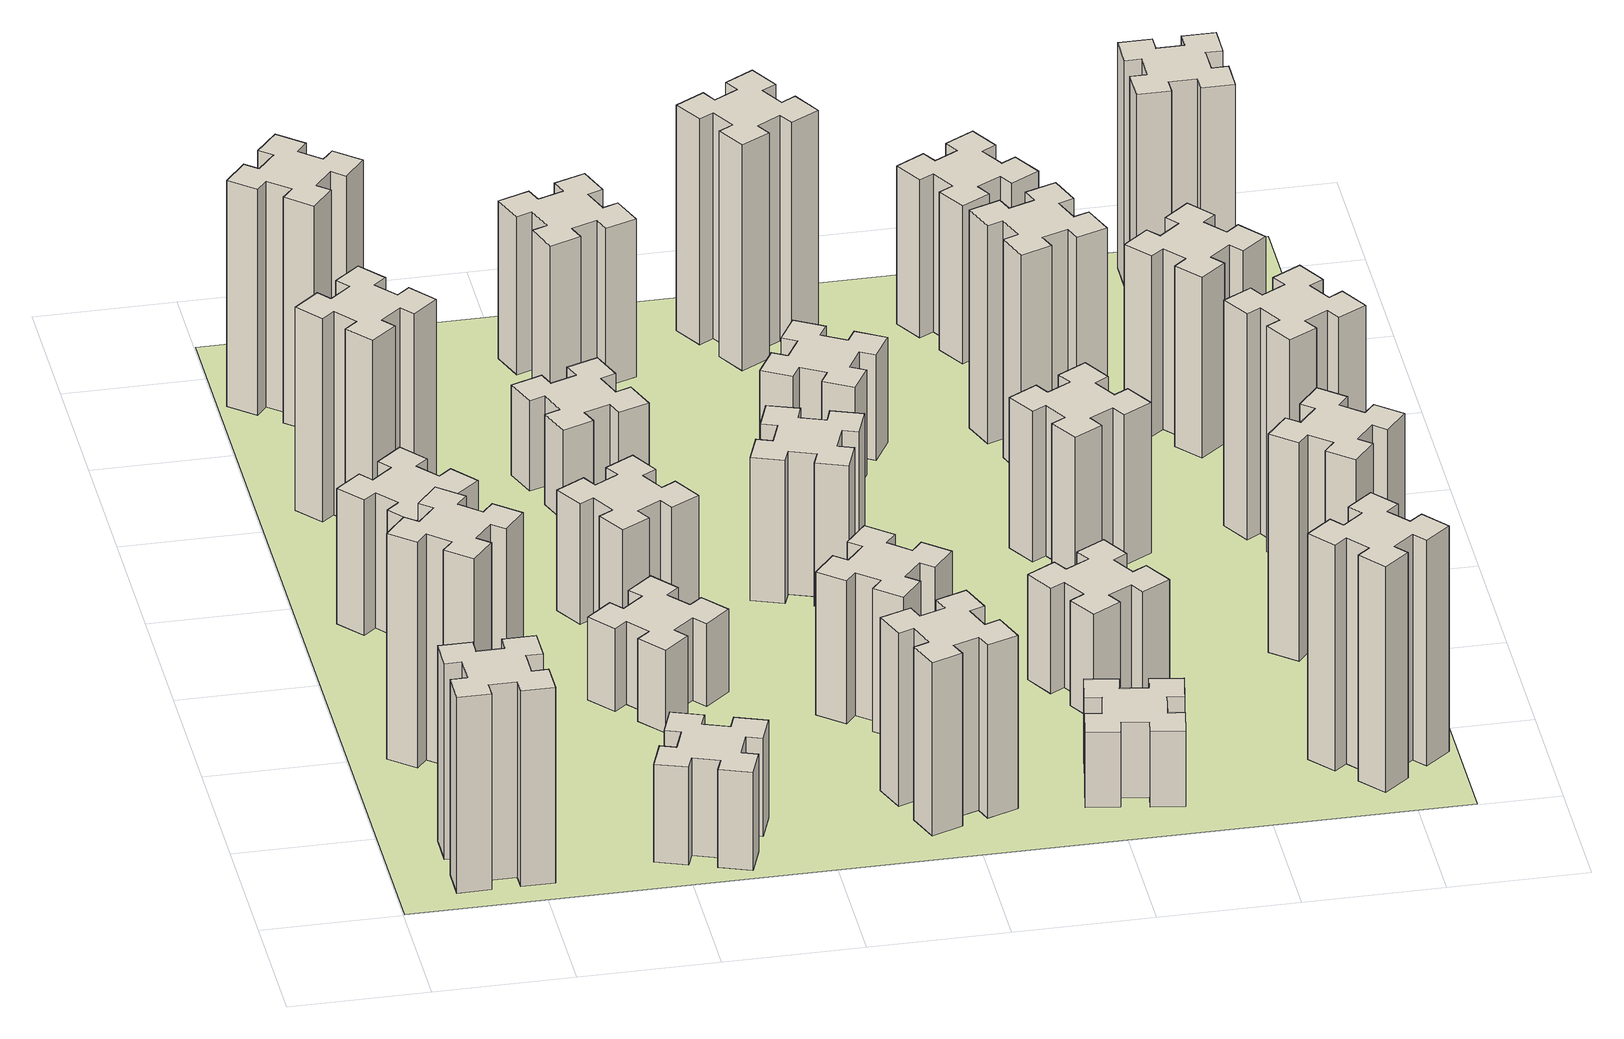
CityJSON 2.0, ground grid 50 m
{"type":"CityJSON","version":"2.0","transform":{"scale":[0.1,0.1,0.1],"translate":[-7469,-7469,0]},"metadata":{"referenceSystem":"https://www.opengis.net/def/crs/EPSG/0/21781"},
"CityObjects":{
"building1":{"type":"Building","attributes":{"class":"1000","function":"1000","usage":"1000","yearOfConstruction":2016,"roofType":"1000","measuredHeight":78,"storeysAboveGround":30,"storeysBelowGround":0},"geometry":[{"type":"Solid","lod":"1","boundaries":[[[[0,1,2,3,4,5,6,7,8,9,10,11,12,13,14,15,16,17,18,19]],[[17,16,20,21]],[[16,15,22,20]],[[15,14,23,22]],[[14,13,24,23]],[[13,12,25,24]],[[12,11,26,25]],[[11,10,27,26]],[[10,9,28,27]],[[9,8,29,28]],[[8,7,30,29]],[[7,6,31,30]],[[6,5,32,31]],[[5,4,33,32]],[[4,3,34,33]],[[3,2,35,34]],[[2,1,36,35]],[[1,0,37,36]],[[0,19,38,37]],[[19,18,39,38]],[[18,17,21,39]],[[24,25,26,27,28,29,30,31,32,33,34,35,36,37,38,39,21,20,22,23]]]]}]},
"building2":{"type":"Building","attributes":{"class":"1000","function":"1000","usage":"1000","yearOfConstruction":2016,"roofType":"1000","measuredHeight":90,"storeysAboveGround":30,"storeysBelowGround":0},"geometry":[{"type":"Solid","lod":"1","boundaries":[[[[40,41,42,43,44,45,46,47,48,49,50,51,52,53,54,55,56,57,58,59]],[[57,56,60,61]],[[56,55,62,60]],[[55,54,63,62]],[[54,53,64,63]],[[53,52,65,64]],[[52,51,66,65]],[[51,50,67,66]],[[50,49,68,67]],[[49,48,69,68]],[[48,47,70,69]],[[47,46,71,70]],[[46,45,72,71]],[[45,44,73,72]],[[44,43,74,73]],[[43,42,75,74]],[[42,41,76,75]],[[41,40,77,76]],[[40,59,78,77]],[[59,58,79,78]],[[58,57,61,79]],[[64,65,66,67,68,69,70,71,72,73,74,75,76,77,78,79,61,60,62,63]]]]}]},
"building3":{"type":"Building","attributes":{"class":"1000","function":"1000","usage":"1000","yearOfConstruction":2016,"roofType":"1000","measuredHeight":54,"storeysAboveGround":30,"storeysBelowGround":0},"geometry":[{"type":"Solid","lod":"1","boundaries":[[[[80,81,82,83,84,85,86,87,88,89,90,91,92,93,94,95,96,97,98,99]],[[97,96,100,101]],[[96,95,102,100]],[[95,94,103,102]],[[94,93,104,103]],[[93,92,105,104]],[[92,91,106,105]],[[91,90,107,106]],[[90,89,108,107]],[[89,88,109,108]],[[88,87,110,109]],[[87,86,111,110]],[[86,85,112,111]],[[85,84,113,112]],[[84,83,114,113]],[[83,82,115,114]],[[82,81,116,115]],[[81,80,117,116]],[[80,99,118,117]],[[99,98,119,118]],[[98,97,101,119]],[[104,105,106,107,108,109,110,111,112,113,114,115,116,117,118,119,101,100,102,103]]]]}]},
"building4":{"type":"Building","attributes":{"class":"1000","function":"1000","usage":"1000","yearOfConstruction":2016,"roofType":"1000","measuredHeight":81,"storeysAboveGround":30,"storeysBelowGround":0},"geometry":[{"type":"Solid","lod":"1","boundaries":[[[[120,121,122,123,124,125,126,127,128,129,130,131,132,133,134,135,136,137,138,139]],[[137,136,140,141]],[[136,135,142,140]],[[135,134,143,142]],[[134,133,144,143]],[[133,132,145,144]],[[132,131,146,145]],[[131,130,147,146]],[[130,129,148,147]],[[129,128,149,148]],[[128,127,150,149]],[[127,126,151,150]],[[126,125,152,151]],[[125,124,153,152]],[[124,123,154,153]],[[123,122,155,154]],[[122,121,156,155]],[[121,120,157,156]],[[120,139,158,157]],[[139,138,159,158]],[[138,137,141,159]],[[144,145,146,147,148,149,150,151,152,153,154,155,156,157,158,159,141,140,142,143]]]]}]},
"building5":{"type":"Building","attributes":{"class":"1000","function":"1000","usage":"1000","yearOfConstruction":2016,"roofType":"1000","measuredHeight":39,"storeysAboveGround":30,"storeysBelowGround":0},"geometry":[{"type":"Solid","lod":"1","boundaries":[[[[160,161,162,163,164,165,166,167,168,169,170,171,172,173,174,175,176,177,178,179]],[[177,176,180,181]],[[176,175,182,180]],[[175,174,183,182]],[[174,173,184,183]],[[173,172,185,184]],[[172,171,186,185]],[[171,170,187,186]],[[170,169,188,187]],[[169,168,189,188]],[[168,167,190,189]],[[167,166,191,190]],[[166,165,192,191]],[[165,164,193,192]],[[164,163,194,193]],[[163,162,195,194]],[[162,161,196,195]],[[161,160,197,196]],[[160,179,198,197]],[[179,178,199,198]],[[178,177,181,199]],[[184,185,186,187,188,189,190,191,192,193,194,195,196,197,198,199,181,180,182,183]]]]}]},
"building6":{"type":"Building","attributes":{"class":"1000","function":"1000","usage":"1000","yearOfConstruction":2016,"roofType":"1000","measuredHeight":90,"storeysAboveGround":30,"storeysBelowGround":0},"geometry":[{"type":"Solid","lod":"1","boundaries":[[[[200,201,202,203,204,205,206,207,208,209,210,211,212,213,214,215,216,217,218,219]],[[217,216,220,221]],[[216,215,222,220]],[[215,214,223,222]],[[214,213,224,223]],[[213,212,225,224]],[[212,211,226,225]],[[211,210,227,226]],[[210,209,228,227]],[[209,208,229,228]],[[208,207,230,229]],[[207,206,231,230]],[[206,205,232,231]],[[205,204,233,232]],[[204,203,234,233]],[[203,202,235,234]],[[202,201,236,235]],[[201,200,237,236]],[[200,219,238,237]],[[219,218,239,238]],[[218,217,221,239]],[[224,225,226,227,228,229,230,231,232,233,234,235,236,237,238,239,221,220,222,223]]]]}]},
"building7":{"type":"Building","attributes":{"class":"1000","function":"1000","usage":"1000","yearOfConstruction":2016,"roofType":"1000","measuredHeight":33,"storeysAboveGround":30,"storeysBelowGround":0},"geometry":[{"type":"Solid","lod":"1","boundaries":[[[[240,241,242,243,244,245,246,247,248,249,250,251,252,253,254,255,256,257,258,259]],[[257,256,260,261]],[[256,255,262,260]],[[255,254,263,262]],[[254,253,264,263]],[[253,252,265,264]],[[252,251,266,265]],[[251,250,267,266]],[[250,249,268,267]],[[249,248,269,268]],[[248,247,270,269]],[[247,246,271,270]],[[246,245,272,271]],[[245,244,273,272]],[[244,243,274,273]],[[243,242,275,274]],[[242,241,276,275]],[[241,240,277,276]],[[240,259,278,277]],[[259,258,279,278]],[[258,257,261,279]],[[264,265,266,267,268,269,270,271,272,273,274,275,276,277,278,279,261,260,262,263]]]]}]},
"building8":{"type":"Building","attributes":{"class":"1000","function":"1000","usage":"1000","yearOfConstruction":2016,"roofType":"1000","measuredHeight":48,"storeysAboveGround":30,"storeysBelowGround":0},"geometry":[{"type":"Solid","lod":"1","boundaries":[[[[280,281,282,283,284,285,286,287,288,289,290,291,292,293,294,295,296,297,298,299]],[[297,296,300,301]],[[296,295,302,300]],[[295,294,303,302]],[[294,293,304,303]],[[293,292,305,304]],[[292,291,306,305]],[[291,290,307,306]],[[290,289,308,307]],[[289,288,309,308]],[[288,287,310,309]],[[287,286,311,310]],[[286,285,312,311]],[[285,284,313,312]],[[284,283,314,313]],[[283,282,315,314]],[[282,281,316,315]],[[281,280,317,316]],[[280,299,318,317]],[[299,298,319,318]],[[298,297,301,319]],[[304,305,306,307,308,309,310,311,312,313,314,315,316,317,318,319,301,300,302,303]]]]}]},
"building9":{"type":"Building","attributes":{"class":"1000","function":"1000","usage":"1000","yearOfConstruction":2016,"roofType":"1000","measuredHeight":36,"storeysAboveGround":30,"storeysBelowGround":0},"geometry":[{"type":"Solid","lod":"1","boundaries":[[[[320,321,322,323,324,325,326,327,328,329,330,331,332,333,334,335,336,337,338,339]],[[337,336,340,341]],[[336,335,342,340]],[[335,334,343,342]],[[334,333,344,343]],[[333,332,345,344]],[[332,331,346,345]],[[331,330,347,346]],[[330,329,348,347]],[[329,328,349,348]],[[328,327,350,349]],[[327,326,351,350]],[[326,325,352,351]],[[325,324,353,352]],[[324,323,354,353]],[[323,322,355,354]],[[322,321,356,355]],[[321,320,357,356]],[[320,339,358,357]],[[339,338,359,358]],[[338,337,341,359]],[[344,345,346,347,348,349,350,351,352,353,354,355,356,357,358,359,341,340,342,343]]]]}]},
"building10":{"type":"Building","attributes":{"class":"1000","function":"1000","usage":"1000","yearOfConstruction":2016,"roofType":"1000","measuredHeight":69,"storeysAboveGround":30,"storeysBelowGround":0},"geometry":[{"type":"Solid","lod":"1","boundaries":[[[[360,361,362,363,364,365,366,367,368,369,370,371,372,373,374,375,376,377,378,379]],[[377,376,380,381]],[[376,375,382,380]],[[375,374,383,382]],[[374,373,384,383]],[[373,372,385,384]],[[372,371,386,385]],[[371,370,387,386]],[[370,369,388,387]],[[369,368,389,388]],[[368,367,390,389]],[[367,366,391,390]],[[366,365,392,391]],[[365,364,393,392]],[[364,363,394,393]],[[363,362,395,394]],[[362,361,396,395]],[[361,360,397,396]],[[360,379,398,397]],[[379,378,399,398]],[[378,377,381,399]],[[384,385,386,387,388,389,390,391,392,393,394,395,396,397,398,399,381,380,382,383]]]]}]},
"building11":{"type":"Building","attributes":{"class":"1000","function":"1000","usage":"1000","yearOfConstruction":2016,"roofType":"1000","measuredHeight":57,"storeysAboveGround":30,"storeysBelowGround":0},"geometry":[{"type":"Solid","lod":"1","boundaries":[[[[400,401,402,403,404,405,406,407,408,409,410,411,412,413,414,415,416,417,418,419]],[[417,416,420,421]],[[416,415,422,420]],[[415,414,423,422]],[[414,413,424,423]],[[413,412,425,424]],[[412,411,426,425]],[[411,410,427,426]],[[410,409,428,427]],[[409,408,429,428]],[[408,407,430,429]],[[407,406,431,430]],[[406,405,432,431]],[[405,404,433,432]],[[404,403,434,433]],[[403,402,435,434]],[[402,401,436,435]],[[401,400,437,436]],[[400,419,438,437]],[[419,418,439,438]],[[418,417,421,439]],[[424,425,426,427,428,429,430,431,432,433,434,435,436,437,438,439,421,420,422,423]]]]}]},
"building12":{"type":"Building","attributes":{"class":"1000","function":"1000","usage":"1000","yearOfConstruction":2016,"roofType":"1000","measuredHeight":63,"storeysAboveGround":30,"storeysBelowGround":0},"geometry":[{"type":"Solid","lod":"1","boundaries":[[[[440,441,442,443,444,445,446,447,448,449,450,451,452,453,454,455,456,457,458,459]],[[457,456,460,461]],[[456,455,462,460]],[[455,454,463,462]],[[454,453,464,463]],[[453,452,465,464]],[[452,451,466,465]],[[451,450,467,466]],[[450,449,468,467]],[[449,448,469,468]],[[448,447,470,469]],[[447,446,471,470]],[[446,445,472,471]],[[445,444,473,472]],[[444,443,474,473]],[[443,442,475,474]],[[442,441,476,475]],[[441,440,477,476]],[[440,459,478,477]],[[459,458,479,478]],[[458,457,461,479]],[[464,465,466,467,468,469,470,471,472,473,474,475,476,477,478,479,461,460,462,463]]]]}]},
"building13":{"type":"Building","attributes":{"class":"1000","function":"1000","usage":"1000","yearOfConstruction":2016,"roofType":"1000","measuredHeight":57,"storeysAboveGround":30,"storeysBelowGround":0},"geometry":[{"type":"Solid","lod":"1","boundaries":[[[[480,481,482,483,484,485,486,487,488,489,490,491,492,493,494,495,496,497,498,499]],[[497,496,500,501]],[[496,495,502,500]],[[495,494,503,502]],[[494,493,504,503]],[[493,492,505,504]],[[492,491,506,505]],[[491,490,507,506]],[[490,489,508,507]],[[489,488,509,508]],[[488,487,510,509]],[[487,486,511,510]],[[486,485,512,511]],[[485,484,513,512]],[[484,483,514,513]],[[483,482,515,514]],[[482,481,516,515]],[[481,480,517,516]],[[480,499,518,517]],[[499,498,519,518]],[[498,497,501,519]],[[504,505,506,507,508,509,510,511,512,513,514,515,516,517,518,519,501,500,502,503]]]]}]},
"building14":{"type":"Building","attributes":{"class":"1000","function":"1000","usage":"1000","yearOfConstruction":2016,"roofType":"1000","measuredHeight":30,"storeysAboveGround":30,"storeysBelowGround":0},"geometry":[{"type":"Solid","lod":"1","boundaries":[[[[520,521,522,523,524,525,526,527,528,529,530,531,532,533,534,535,536,537,538,539]],[[537,536,540,541]],[[536,535,542,540]],[[535,534,543,542]],[[534,533,544,543]],[[533,532,545,544]],[[532,531,546,545]],[[531,530,547,546]],[[530,529,548,547]],[[529,528,549,548]],[[528,527,550,549]],[[527,526,551,550]],[[526,525,552,551]],[[525,524,553,552]],[[524,523,554,553]],[[523,522,555,554]],[[522,521,556,555]],[[521,520,557,556]],[[520,539,558,557]],[[539,538,559,558]],[[538,537,541,559]],[[544,545,546,547,548,549,550,551,552,553,554,555,556,557,558,559,541,540,542,543]]]]}]},
"building15":{"type":"Building","attributes":{"class":"1000","function":"1000","usage":"1000","yearOfConstruction":2016,"roofType":"1000","measuredHeight":42,"storeysAboveGround":30,"storeysBelowGround":0},"geometry":[{"type":"Solid","lod":"1","boundaries":[[[[560,561,562,563,564,565,566,567,568,569,570,571,572,573,574,575,576,577,578,579]],[[577,576,580,581]],[[576,575,582,580]],[[575,574,583,582]],[[574,573,584,583]],[[573,572,585,584]],[[572,571,586,585]],[[571,570,587,586]],[[570,569,588,587]],[[569,568,589,588]],[[568,567,590,589]],[[567,566,591,590]],[[566,565,592,591]],[[565,564,593,592]],[[564,563,594,593]],[[563,562,595,594]],[[562,561,596,595]],[[561,560,597,596]],[[560,579,598,597]],[[579,578,599,598]],[[578,577,581,599]],[[584,585,586,587,588,589,590,591,592,593,594,595,596,597,598,599,581,580,582,583]]]]}]},
"building16":{"type":"Building","attributes":{"class":"1000","function":"1000","usage":"1000","yearOfConstruction":2016,"roofType":"1000","measuredHeight":90,"storeysAboveGround":30,"storeysBelowGround":0},"geometry":[{"type":"Solid","lod":"1","boundaries":[[[[600,601,602,603,604,605,606,607,608,609,610,611,612,613,614,615,616,617,618,619]],[[617,616,620,621]],[[616,615,622,620]],[[615,614,623,622]],[[614,613,624,623]],[[613,612,625,624]],[[612,611,626,625]],[[611,610,627,626]],[[610,609,628,627]],[[609,608,629,628]],[[608,607,630,629]],[[607,606,631,630]],[[606,605,632,631]],[[605,604,633,632]],[[604,603,634,633]],[[603,602,635,634]],[[602,601,636,635]],[[601,600,637,636]],[[600,619,638,637]],[[619,618,639,638]],[[618,617,621,639]],[[624,625,626,627,628,629,630,631,632,633,634,635,636,637,638,639,621,620,622,623]]]]}]},
"building17":{"type":"Building","attributes":{"class":"1000","function":"1000","usage":"1000","yearOfConstruction":2016,"roofType":"1000","measuredHeight":42,"storeysAboveGround":30,"storeysBelowGround":0},"geometry":[{"type":"Solid","lod":"1","boundaries":[[[[640,641,642,643,644,645,646,647,648,649,650,651,652,653,654,655,656,657,658,659]],[[657,656,660,661]],[[656,655,662,660]],[[655,654,663,662]],[[654,653,664,663]],[[653,652,665,664]],[[652,651,666,665]],[[651,650,667,666]],[[650,649,668,667]],[[649,648,669,668]],[[648,647,670,669]],[[647,646,671,670]],[[646,645,672,671]],[[645,644,673,672]],[[644,643,674,673]],[[643,642,675,674]],[[642,641,676,675]],[[641,640,677,676]],[[640,659,678,677]],[[659,658,679,678]],[[658,657,661,679]],[[664,665,666,667,668,669,670,671,672,673,674,675,676,677,678,679,661,660,662,663]]]]}]},
"building18":{"type":"Building","attributes":{"class":"1000","function":"1000","usage":"1000","yearOfConstruction":2016,"roofType":"1000","measuredHeight":60,"storeysAboveGround":30,"storeysBelowGround":0},"geometry":[{"type":"Solid","lod":"1","boundaries":[[[[680,681,682,683,684,685,686,687,688,689,690,691,692,693,694,695,696,697,698,699]],[[697,696,700,701]],[[696,695,702,700]],[[695,694,703,702]],[[694,693,704,703]],[[693,692,705,704]],[[692,691,706,705]],[[691,690,707,706]],[[690,689,708,707]],[[689,688,709,708]],[[688,687,710,709]],[[687,686,711,710]],[[686,685,712,711]],[[685,684,713,712]],[[684,683,714,713]],[[683,682,715,714]],[[682,681,716,715]],[[681,680,717,716]],[[680,699,718,717]],[[699,698,719,718]],[[698,697,701,719]],[[704,705,706,707,708,709,710,711,712,713,714,715,716,717,718,719,701,700,702,703]]]]}]},
"building19":{"type":"Building","attributes":{"class":"1000","function":"1000","usage":"1000","yearOfConstruction":2016,"roofType":"1000","measuredHeight":87,"storeysAboveGround":30,"storeysBelowGround":0},"geometry":[{"type":"Solid","lod":"1","boundaries":[[[[720,721,722,723,724,725,726,727,728,729,730,731,732,733,734,735,736,737,738,739]],[[737,736,740,741]],[[736,735,742,740]],[[735,734,743,742]],[[734,733,744,743]],[[733,732,745,744]],[[732,731,746,745]],[[731,730,747,746]],[[730,729,748,747]],[[729,728,749,748]],[[728,727,750,749]],[[727,726,751,750]],[[726,725,752,751]],[[725,724,753,752]],[[724,723,754,753]],[[723,722,755,754]],[[722,721,756,755]],[[721,720,757,756]],[[720,739,758,757]],[[739,738,759,758]],[[738,737,741,759]],[[744,745,746,747,748,749,750,751,752,753,754,755,756,757,758,759,741,740,742,743]]]]}]},
"building20":{"type":"Building","attributes":{"class":"1000","function":"1000","usage":"1000","yearOfConstruction":2016,"roofType":"1000","measuredHeight":90,"storeysAboveGround":30,"storeysBelowGround":0},"geometry":[{"type":"Solid","lod":"1","boundaries":[[[[760,761,762,763,764,765,766,767,768,769,770,771,772,773,774,775,776,777,778,779]],[[777,776,780,781]],[[776,775,782,780]],[[775,774,783,782]],[[774,773,784,783]],[[773,772,785,784]],[[772,771,786,785]],[[771,770,787,786]],[[770,769,788,787]],[[769,768,789,788]],[[768,767,790,789]],[[767,766,791,790]],[[766,765,792,791]],[[765,764,793,792]],[[764,763,794,793]],[[763,762,795,794]],[[762,761,796,795]],[[761,760,797,796]],[[760,779,798,797]],[[779,778,799,798]],[[778,777,781,799]],[[784,785,786,787,788,789,790,791,792,793,794,795,796,797,798,799,781,780,782,783]]]]}]},
"building21":{"type":"Building","attributes":{"class":"1000","function":"1000","usage":"1000","yearOfConstruction":2016,"roofType":"1000","measuredHeight":63,"storeysAboveGround":30,"storeysBelowGround":0},"geometry":[{"type":"Solid","lod":"1","boundaries":[[[[800,801,802,803,804,805,806,807,808,809,810,811,812,813,814,815,816,817,818,819]],[[817,816,820,821]],[[816,815,822,820]],[[815,814,823,822]],[[814,813,824,823]],[[813,812,825,824]],[[812,811,826,825]],[[811,810,827,826]],[[810,809,828,827]],[[809,808,829,828]],[[808,807,830,829]],[[807,806,831,830]],[[806,805,832,831]],[[805,804,833,832]],[[804,803,834,833]],[[803,802,835,834]],[[802,801,836,835]],[[801,800,837,836]],[[800,819,838,837]],[[819,818,839,838]],[[818,817,821,839]],[[824,825,826,827,828,829,830,831,832,833,834,835,836,837,838,839,821,820,822,823]]]]}]},
"building22":{"type":"Building","attributes":{"class":"1000","function":"1000","usage":"1000","yearOfConstruction":2016,"roofType":"1000","measuredHeight":87,"storeysAboveGround":30,"storeysBelowGround":0},"geometry":[{"type":"Solid","lod":"1","boundaries":[[[[840,841,842,843,844,845,846,847,848,849,850,851,852,853,854,855,856,857,858,859]],[[857,856,860,861]],[[856,855,862,860]],[[855,854,863,862]],[[854,853,864,863]],[[853,852,865,864]],[[852,851,866,865]],[[851,850,867,866]],[[850,849,868,867]],[[849,848,869,868]],[[848,847,870,869]],[[847,846,871,870]],[[846,845,872,871]],[[845,844,873,872]],[[844,843,874,873]],[[843,842,875,874]],[[842,841,876,875]],[[841,840,877,876]],[[840,859,878,877]],[[859,858,879,878]],[[858,857,861,879]],[[864,865,866,867,868,869,870,871,872,873,874,875,876,877,878,879,861,860,862,863]]]]}]},
"building23":{"type":"Building","attributes":{"class":"1000","function":"1000","usage":"1000","yearOfConstruction":2016,"roofType":"1000","measuredHeight":90,"storeysAboveGround":30,"storeysBelowGround":0},"geometry":[{"type":"Solid","lod":"1","boundaries":[[[[880,881,882,883,884,885,886,887,888,889,890,891,892,893,894,895,896,897,898,899]],[[897,896,900,901]],[[896,895,902,900]],[[895,894,903,902]],[[894,893,904,903]],[[893,892,905,904]],[[892,891,906,905]],[[891,890,907,906]],[[890,889,908,907]],[[889,888,909,908]],[[888,887,910,909]],[[887,886,911,910]],[[886,885,912,911]],[[885,884,913,912]],[[884,883,914,913]],[[883,882,915,914]],[[882,881,916,915]],[[881,880,917,916]],[[880,899,918,917]],[[899,898,919,918]],[[898,897,901,919]],[[904,905,906,907,908,909,910,911,912,913,914,915,916,917,918,919,901,900,902,903]]]]}]},
"building24":{"type":"Building","attributes":{"class":"1000","function":"1000","usage":"1000","yearOfConstruction":2016,"roofType":"1000","measuredHeight":72,"storeysAboveGround":30,"storeysBelowGround":0},"geometry":[{"type":"Solid","lod":"1","boundaries":[[[[920,921,922,923,924,925,926,927,928,929,930,931,932,933,934,935,936,937,938,939]],[[937,936,940,941]],[[936,935,942,940]],[[935,934,943,942]],[[934,933,944,943]],[[933,932,945,944]],[[932,931,946,945]],[[931,930,947,946]],[[930,929,948,947]],[[929,928,949,948]],[[928,927,950,949]],[[927,926,951,950]],[[926,925,952,951]],[[925,924,953,952]],[[924,923,954,953]],[[923,922,955,954]],[[922,921,956,955]],[[921,920,957,956]],[[920,939,958,957]],[[939,938,959,958]],[[938,937,941,959]],[[944,945,946,947,948,949,950,951,952,953,954,955,956,957,958,959,941,940,942,943]]]]}]},
"building25":{"type":"Building","attributes":{"class":"1000","function":"1000","usage":"1000","yearOfConstruction":2016,"roofType":"1000","measuredHeight":90,"storeysAboveGround":30,"storeysBelowGround":0},"geometry":[{"type":"Solid","lod":"1","boundaries":[[[[960,961,962,963,964,965,966,967,968,969,970,971,972,973,974,975,976,977,978,979]],[[977,976,980,981]],[[976,975,982,980]],[[975,974,983,982]],[[974,973,984,983]],[[973,972,985,984]],[[972,971,986,985]],[[971,970,987,986]],[[970,969,988,987]],[[969,968,989,988]],[[968,967,990,989]],[[967,966,991,990]],[[966,965,992,991]],[[965,964,993,992]],[[964,963,994,993]],[[963,962,995,994]],[[962,961,996,995]],[[961,960,997,996]],[[960,979,998,997]],[[979,978,999,998]],[[978,977,981,999]],[[984,985,986,987,988,989,990,991,992,993,994,995,996,997,998,999,981,980,982,983]]]]}]},
"landuse1":{"type":"LandUse","attributes":{"name":"plot1","function":"1010"},"geometry":[{"type":"MultiSurface","lod":"1","boundaries":[[[1000,1001,1002,1003]]]}]}
},
"vertices":[
[265,325,0],[265,225,0],[205,225,0],[205,105,0],[325,105,0],[325,165,0],[425,165,0],[425,105,0],[545,105,0],[545,225,0],[485,225,0],[485,325,0],[545,325,0],[545,445,0],[425,445,0],[425,385,0],[325,385,0],[325,445,0],[205,445,0],[205,325,0],[325,385,780],[325,445,780],[425,385,780],[425,445,780],[545,445,780],[545,325,780],[485,325,780],[485,225,780],[545,225,780],[545,105,780],[425,105,780],[425,165,780],[325,165,780],[325,105,780],[205,105,780],[205,225,780],[265,225,780],[265,325,780],[205,325,780],[205,445,780],
[484,1067,0],[408,1132,0],[446,1178,0],[354,1255,0],[277,1163,0],[323,1124,0],[259,1048,0],[213,1086,0],[136,994,0],[228,917,0],[266,963,0],[343,899,0],[304,853,0],[396,776,0],[473,868,0],[427,906,0],[492,983,0],[538,944,0],[615,1036,0],[523,1113,0],[492,983,900],[538,944,900],[427,906,900],[473,868,900],[396,776,900],[304,853,900],[343,899,900],[266,963,900],[228,917,900],[136,994,900],[213,1086,900],[259,1048,900],[323,1124,900],[277,1163,900],[354,1255,900],[446,1178,900],[408,1132,900],[484,1067,900],[523,1113,900],[615,1036,900],
[492,1888,0],[427,1964,0],[473,2003,0],[396,2095,0],[304,2018,0],[343,1972,0],[266,1907,0],[228,1953,0],[136,1876,0],[213,1784,0],[259,1823,0],[323,1746,0],[277,1708,0],[354,1616,0],[446,1693,0],[408,1739,0],[484,1803,0],[523,1757,0],[615,1834,0],[538,1926,0],[484,1803,540],[523,1757,540],[408,1739,540],[446,1693,540],[354,1616,540],[277,1708,540],[323,1746,540],[259,1823,540],[213,1784,540],[136,1876,540],[228,1953,540],[266,1907,540],[343,1972,540],[304,2018,540],[396,2095,540],[473,2003,540],[427,1964,540],[492,1888,540],[538,1926,540],[615,1834,540],
[343,2712,0],[266,2647,0],[228,2693,0],[136,2616,0],[213,2524,0],[259,2563,0],[323,2486,0],[277,2448,0],[354,2356,0],[446,2433,0],[408,2479,0],[484,2543,0],[523,2497,0],[615,2574,0],[538,2666,0],[492,2628,0],[427,2704,0],[473,2743,0],[396,2835,0],[304,2758,0],[427,2704,810],[473,2743,810],[492,2628,810],[538,2666,810],[615,2574,810],[523,2497,810],[484,2543,810],[408,2479,810],[446,2433,810],[354,2356,810],[277,2448,810],[323,2486,810],[259,2563,810],[213,2524,810],[136,2616,810],[228,2693,810],[266,2647,810],[343,2712,810],[304,2758,810],[396,2835,810],
[1029,360,0],[995,266,0],[939,287,0],[897,174,0],[1010,133,0],[1031,189,0],[1125,155,0],[1104,99,0],[1217,57,0],[1258,170,0],[1202,191,0],[1236,285,0],[1292,264,0],[1333,377,0],[1220,418,0],[1200,362,0],[1106,396,0],[1127,452,0],[1014,493,0],[973,380,0],[1106,396,390],[1127,452,390],[1200,362,390],[1220,418,390],[1333,377,390],[1292,264,390],[1236,285,390],[1202,191,390],[1258,170,390],[1217,57,390],[1104,99,390],[1125,155,390],[1031,189,390],[1010,133,390],[897,174,390],[939,287,390],[995,266,390],[1029,360,390],[973,380,390],[1014,493,390],
[384,3387,0],[308,3452,0],[346,3498,0],[254,3575,0],[177,3483,0],[223,3444,0],[159,3368,0],[113,3406,0],[36,3314,0],[128,3237,0],[166,3283,0],[243,3219,0],[204,3173,0],[296,3096,0],[373,3188,0],[327,3226,0],[392,3303,0],[438,3264,0],[515,3356,0],[423,3433,0],[392,3303,900],[438,3264,900],[327,3226,900],[373,3188,900],[296,3096,900],[204,3173,900],[243,3219,900],[166,3283,900],[128,3237,900],[36,3314,900],[113,3406,900],[159,3368,900],[223,3444,900],[177,3483,900],[254,3575,900],[346,3498,900],[308,3452,900],[384,3387,900],[423,3433,900],[515,3356,900],
[1083,1332,0],[1006,1267,0],[968,1313,0],[876,1236,0],[953,1144,0],[999,1183,0],[1063,1106,0],[1017,1068,0],[1094,976,0],[1186,1053,0],[1148,1099,0],[1224,1163,0],[1263,1117,0],[1355,1194,0],[1278,1286,0],[1232,1248,0],[1167,1324,0],[1213,1363,0],[1136,1455,0],[1044,1378,0],[1167,1324,330],[1213,1363,330],[1232,1248,330],[1278,1286,330],[1355,1194,330],[1263,1117,330],[1224,1163,330],[1148,1099,330],[1186,1053,330],[1094,976,330],[1017,1068,330],[1063,1106,330],[999,1183,330],[953,1144,330],[876,1236,330],[968,1313,330],[1006,1267,330],[1083,1332,330],[1044,1378,330],[1136,1455,330],
[995,1744,0],[1045,1657,0],[993,1627,0],[1053,1523,0],[1157,1583,0],[1127,1635,0],[1214,1685,0],[1244,1633,0],[1348,1693,0],[1288,1797,0],[1236,1767,0],[1186,1854,0],[1238,1884,0],[1178,1988,0],[1074,1928,0],[1104,1876,0],[1017,1826,0],[987,1878,0],[883,1818,0],[943,1714,0],[1017,1826,480],[987,1878,480],[1104,1876,480],[1074,1928,480],[1178,1988,480],[1238,1884,480],[1186,1854,480],[1236,1767,480],[1288,1797,480],[1348,1693,480],[1244,1633,480],[1214,1685,480],[1127,1635,480],[1157,1583,480],[1053,1523,480],[993,1627,480],[1045,1657,480],[995,1744,480],[943,1714,480],[883,1818,480],
[1125,2716,0],[1031,2682,0],[1010,2738,0],[897,2697,0],[939,2584,0],[995,2605,0],[1029,2511,0],[973,2490,0],[1014,2377,0],[1127,2419,0],[1106,2475,0],[1200,2509,0],[1220,2453,0],[1333,2494,0],[1292,2607,0],[1236,2586,0],[1202,2680,0],[1258,2700,0],[1217,2813,0],[1104,2772,0],[1202,2680,360],[1258,2700,360],[1236,2586,360],[1292,2607,360],[1333,2494,360],[1220,2453,360],[1200,2509,360],[1106,2475,360],[1127,2419,360],[1014,2377,360],[973,2490,360],[1029,2511,360],[995,2605,360],[939,2584,360],[897,2697,360],[1010,2738,360],[1031,2682,360],[1125,2716,360],[1104,2772,360],[1217,2813,360],
[1965,496,0],[1871,462,0],[1850,518,0],[1737,477,0],[1779,364,0],[1835,385,0],[1869,291,0],[1813,270,0],[1854,157,0],[1967,199,0],[1946,255,0],[2040,289,0],[2060,233,0],[2173,274,0],[2132,387,0],[2076,366,0],[2042,460,0],[2098,480,0],[2057,593,0],[1944,552,0],[2042,460,690],[2098,480,690],[2076,366,690],[2132,387,690],[2173,274,690],[2060,233,690],[2040,289,690],[1946,255,690],[1967,199,690],[1854,157,690],[1813,270,690],[1869,291,690],[1835,385,690],[1779,364,690],[1737,477,690],[1850,518,690],[1871,462,690],[1965,496,690],[1944,552,690],[2057,593,690],
[1803,1124,0],[1739,1048,0],[1693,1086,0],[1616,994,0],[1708,917,0],[1746,963,0],[1823,899,0],[1784,853,0],[1876,776,0],[1953,868,0],[1907,906,0],[1972,983,0],[2018,944,0],[2095,1036,0],[2003,1113,0],[1964,1067,0],[1888,1132,0],[1926,1178,0],[1834,1255,0],[1757,1163,0],[1888,1132,570],[1926,1178,570],[1964,1067,570],[2003,1113,570],[2095,1036,570],[2018,944,570],[1972,983,570],[1907,906,570],[1953,868,570],[1876,776,570],[1784,853,570],[1823,899,570],[1746,963,570],[1708,917,570],[1616,994,570],[1693,1086,570],[1739,1048,570],[1803,1124,570],[1757,1163,570],[1834,1255,570],
[1225,3456,0],[1131,3422,0],[1110,3478,0],[997,3437,0],[1039,3324,0],[1095,3345,0],[1129,3251,0],[1073,3230,0],[1114,3117,0],[1227,3159,0],[1206,3215,0],[1300,3249,0],[1320,3193,0],[1433,3234,0],[1392,3347,0],[1336,3326,0],[1302,3420,0],[1358,3440,0],[1317,3553,0],[1204,3512,0],[1302,3420,630],[1358,3440,630],[1336,3326,630],[1392,3347,630],[1433,3234,630],[1320,3193,630],[1300,3249,630],[1206,3215,630],[1227,3159,630],[1114,3117,630],[1073,3230,630],[1129,3251,630],[1095,3345,630],[1039,3324,630],[997,3437,630],[1110,3478,630],[1131,3422,630],[1225,3456,630],[1204,3512,630],[1317,3553,630],
[1842,1771,0],[1876,1865,0],[1932,1844,0],[1973,1957,0],[1860,1998,0],[1840,1942,0],[1746,1976,0],[1767,2032,0],[1654,2073,0],[1613,1960,0],[1669,1940,0],[1635,1846,0],[1579,1867,0],[1537,1754,0],[1650,1713,0],[1671,1769,0],[1765,1735,0],[1744,1679,0],[1857,1637,0],[1898,1750,0],[1765,1735,570],[1744,1679,570],[1671,1769,570],[1650,1713,570],[1537,1754,570],[1579,1867,570],[1635,1846,570],[1669,1940,570],[1613,1960,570],[1654,2073,570],[1767,2032,570],[1746,1976,570],[1840,1942,570],[1860,1998,570],[1973,1957,570],[1932,1844,570],[1876,1865,570],[1842,1771,570],[1898,1750,570],[1857,1637,570],
[2496,444,0],[2478,345,0],[2419,356,0],[2398,237,0],[2517,217,0],[2527,276,0],[2625,258,0],[2615,199,0],[2733,178,0],[2754,297,0],[2695,307,0],[2712,405,0],[2771,395,0],[2792,513,0],[2674,534,0],[2664,475,0],[2565,492,0],[2576,551,0],[2457,572,0],[2437,454,0],[2565,492,300],[2576,551,300],[2664,475,300],[2674,534,300],[2792,513,300],[2771,395,300],[2712,405,300],[2695,307,300],[2754,297,300],[2733,178,300],[2615,199,300],[2625,258,300],[2527,276,300],[2517,217,300],[2398,237,300],[2419,356,300],[2478,345,300],[2496,444,300],[2437,454,300],[2457,572,300],
[2026,2497,0],[2076,2584,0],[2128,2554,0],[2188,2658,0],[2084,2718,0],[2054,2666,0],[1967,2716,0],[1997,2768,0],[1893,2828,0],[1833,2724,0],[1885,2694,0],[1835,2607,0],[1783,2637,0],[1723,2533,0],[1827,2473,0],[1857,2525,0],[1944,2475,0],[1914,2423,0],[2018,2363,0],[2078,2467,0],[1944,2475,420],[1914,2423,420],[1857,2525,420],[1827,2473,420],[1723,2533,420],[1783,2637,420],[1835,2607,420],[1885,2694,420],[1833,2724,420],[1893,2828,420],[1997,2768,420],[1967,2716,420],[2054,2666,420],[2084,2718,420],[2188,2658,420],[2128,2554,420],[2076,2584,420],[2026,2497,420],[2078,2467,420],[2018,2363,420],
[1844,3556,0],[1757,3506,0],[1727,3558,0],[1623,3498,0],[1683,3394,0],[1735,3424,0],[1785,3337,0],[1733,3307,0],[1793,3203,0],[1897,3263,0],[1867,3315,0],[1954,3365,0],[1984,3313,0],[2088,3373,0],[2028,3477,0],[1976,3447,0],[1926,3534,0],[1978,3564,0],[1918,3668,0],[1814,3608,0],[1926,3534,900],[1978,3564,900],[1976,3447,900],[2028,3477,900],[2088,3373,900],[1984,3313,900],[1954,3365,900],[1867,3315,900],[1897,3263,900],[1793,3203,900],[1733,3307,900],[1785,3337,900],[1735,3424,900],[1683,3394,900],[1623,3498,900],[1727,3558,900],[1757,3506,900],[1844,3556,900],[1814,3608,900],[1918,3668,900],
[2716,1027,0],[2666,1114,0],[2718,1144,0],[2658,1248,0],[2554,1188,0],[2584,1136,0],[2497,1086,0],[2467,1138,0],[2363,1078,0],[2423,974,0],[2475,1004,0],[2525,917,0],[2473,887,0],[2533,783,0],[2637,843,0],[2607,895,0],[2694,945,0],[2724,893,0],[2828,953,0],[2768,1057,0],[2694,945,420],[2724,893,420],[2607,895,420],[2637,843,420],[2533,783,420],[2473,887,420],[2525,917,420],[2475,1004,420],[2423,974,420],[2363,1078,420],[2467,1138,420],[2497,1086,420],[2584,1136,420],[2554,1188,420],[2658,1248,420],[2718,1144,420],[2666,1114,420],[2716,1027,420],[2768,1057,420],[2828,953,420],
[2816,1867,0],[2766,1954,0],[2818,1984,0],[2758,2088,0],[2654,2028,0],[2684,1976,0],[2597,1926,0],[2567,1978,0],[2463,1918,0],[2523,1814,0],[2575,1844,0],[2625,1757,0],[2573,1727,0],[2633,1623,0],[2737,1683,0],[2707,1735,0],[2794,1785,0],[2824,1733,0],[2928,1793,0],[2868,1897,0],[2794,1785,600],[2824,1733,600],[2707,1735,600],[2737,1683,600],[2633,1623,600],[2573,1727,600],[2625,1757,600],[2575,1844,600],[2523,1814,600],[2463,1918,600],[2567,1978,600],[2597,1926,600],[2684,1976,600],[2654,2028,600],[2758,2088,600],[2818,1984,600],[2766,1954,600],[2816,1867,600],[2868,1897,600],[2928,1793,600],
[2686,2475,0],[2780,2509,0],[2800,2453,0],[2913,2494,0],[2872,2607,0],[2816,2586,0],[2782,2680,0],[2838,2700,0],[2797,2813,0],[2684,2772,0],[2705,2716,0],[2611,2682,0],[2590,2738,0],[2477,2697,0],[2519,2584,0],[2575,2605,0],[2609,2511,0],[2553,2490,0],[2594,2377,0],[2707,2419,0],[2609,2511,870],[2553,2490,870],[2575,2605,870],[2519,2584,870],[2477,2697,870],[2590,2738,870],[2611,2682,870],[2705,2716,870],[2684,2772,870],[2797,2813,870],[2838,2700,870],[2782,2680,870],[2816,2586,870],[2872,2607,870],[2913,2494,870],[2800,2453,870],[2780,2509,870],[2686,2475,870],[2707,2419,870],[2594,2377,870],
[3468,259,0],[3544,323,0],[3583,277,0],[3675,354,0],[3598,446,0],[3552,408,0],[3487,484,0],[3533,523,0],[3456,615,0],[3364,538,0],[3403,492,0],[3326,427,0],[3288,473,0],[3196,396,0],[3273,304,0],[3319,343,0],[3383,266,0],[3337,228,0],[3414,136,0],[3506,213,0],[3383,266,900],[3337,228,900],[3319,343,900],[3273,304,900],[3196,396,900],[3288,473,900],[3326,427,900],[3403,492,900],[3364,538,900],[3456,615,900],[3533,523,900],[3487,484,900],[3552,408,900],[3598,446,900],[3675,354,900],[3583,277,900],[3544,323,900],[3468,259,900],[3506,213,900],[3414,136,900],
[2716,3347,0],[2666,3434,0],[2718,3464,0],[2658,3568,0],[2554,3508,0],[2584,3456,0],[2497,3406,0],[2467,3458,0],[2363,3398,0],[2423,3294,0],[2475,3324,0],[2525,3237,0],[2473,3207,0],[2533,3103,0],[2637,3163,0],[2607,3215,0],[2694,3265,0],[2724,3213,0],[2828,3273,0],[2768,3377,0],[2694,3265,630],[2724,3213,630],[2607,3215,630],[2637,3163,630],[2533,3103,630],[2473,3207,630],[2525,3237,630],[2475,3324,630],[2423,3294,630],[2363,3398,630],[2467,3458,630],[2497,3406,630],[2584,3456,630],[2554,3508,630],[2658,3568,630],[2718,3464,630],[2666,3434,630],[2716,3347,630],[2768,3377,630],[2828,3273,630],
[3487,1006,0],[3552,1083,0],[3598,1044,0],[3675,1136,0],[3583,1213,0],[3544,1167,0],[3468,1232,0],[3506,1278,0],[3414,1355,0],[3337,1263,0],[3383,1224,0],[3319,1148,0],[3273,1186,0],[3196,1094,0],[3288,1017,0],[3326,1063,0],[3403,999,0],[3364,953,0],[3456,876,0],[3533,968,0],[3403,999,870],[3364,953,870],[3326,1063,870],[3288,1017,870],[3196,1094,870],[3273,1186,870],[3319,1148,870],[3383,1224,870],[3337,1263,870],[3414,1355,870],[3506,1278,870],[3468,1232,870],[3544,1167,870],[3583,1213,870],[3675,1136,870],[3598,1044,870],[3552,1083,870],[3487,1006,870],[3533,968,870],[3456,876,870],
[3556,1867,0],[3506,1954,0],[3558,1984,0],[3498,2088,0],[3394,2028,0],[3424,1976,0],[3337,1926,0],[3307,1978,0],[3203,1918,0],[3263,1814,0],[3315,1844,0],[3365,1757,0],[3313,1727,0],[3373,1623,0],[3477,1683,0],[3447,1735,0],[3534,1785,0],[3564,1733,0],[3668,1793,0],[3608,1897,0],[3534,1785,900],[3564,1733,900],[3447,1735,900],[3477,1683,900],[3373,1623,900],[3313,1727,900],[3365,1757,900],[3315,1844,900],[3263,1814,900],[3203,1918,900],[3307,1978,900],[3337,1926,900],[3424,1976,900],[3394,2028,900],[3498,2088,900],[3558,1984,900],[3506,1954,900],[3556,1867,900],[3608,1897,900],[3668,1793,900],
[3119,2563,0],[3183,2486,0],[3137,2448,0],[3214,2356,0],[3306,2433,0],[3268,2479,0],[3344,2543,0],[3383,2497,0],[3475,2574,0],[3398,2666,0],[3352,2628,0],[3287,2704,0],[3333,2743,0],[3256,2835,0],[3164,2758,0],[3203,2712,0],[3126,2647,0],[3088,2693,0],[2996,2616,0],[3073,2524,0],[3126,2647,720],[3088,2693,720],[3203,2712,720],[3164,2758,720],[3256,2835,720],[3333,2743,720],[3287,2704,720],[3352,2628,720],[3398,2666,720],[3475,2574,720],[3383,2497,720],[3344,2543,720],[3268,2479,720],[3306,2433,720],[3214,2356,720],[3137,2448,720],[3183,2486,720],[3119,2563,720],[3073,2524,720],[2996,2616,720],
[3285,3325,0],[3385,3325,0],[3385,3265,0],[3505,3265,0],[3505,3385,0],[3445,3385,0],[3445,3485,0],[3505,3485,0],[3505,3605,0],[3385,3605,0],[3385,3545,0],[3285,3545,0],[3285,3605,0],[3165,3605,0],[3165,3485,0],[3225,3485,0],[3225,3385,0],[3165,3385,0],[3165,3265,0],[3285,3265,0],[3225,3385,900],[3165,3385,900],[3225,3485,900],[3165,3485,900],[3165,3605,900],[3285,3605,900],[3285,3545,900],[3385,3545,900],[3385,3605,900],[3505,3605,900],[3505,3485,900],[3445,3485,900],[3445,3385,900],[3505,3385,900],[3505,3265,900],[3385,3265,900],[3385,3325,900],[3285,3325,900],[3285,3265,900],[3165,3265,900],
[5,3705,0],[3705,3705,0],[3705,5,0],[5,5,0]
]}
